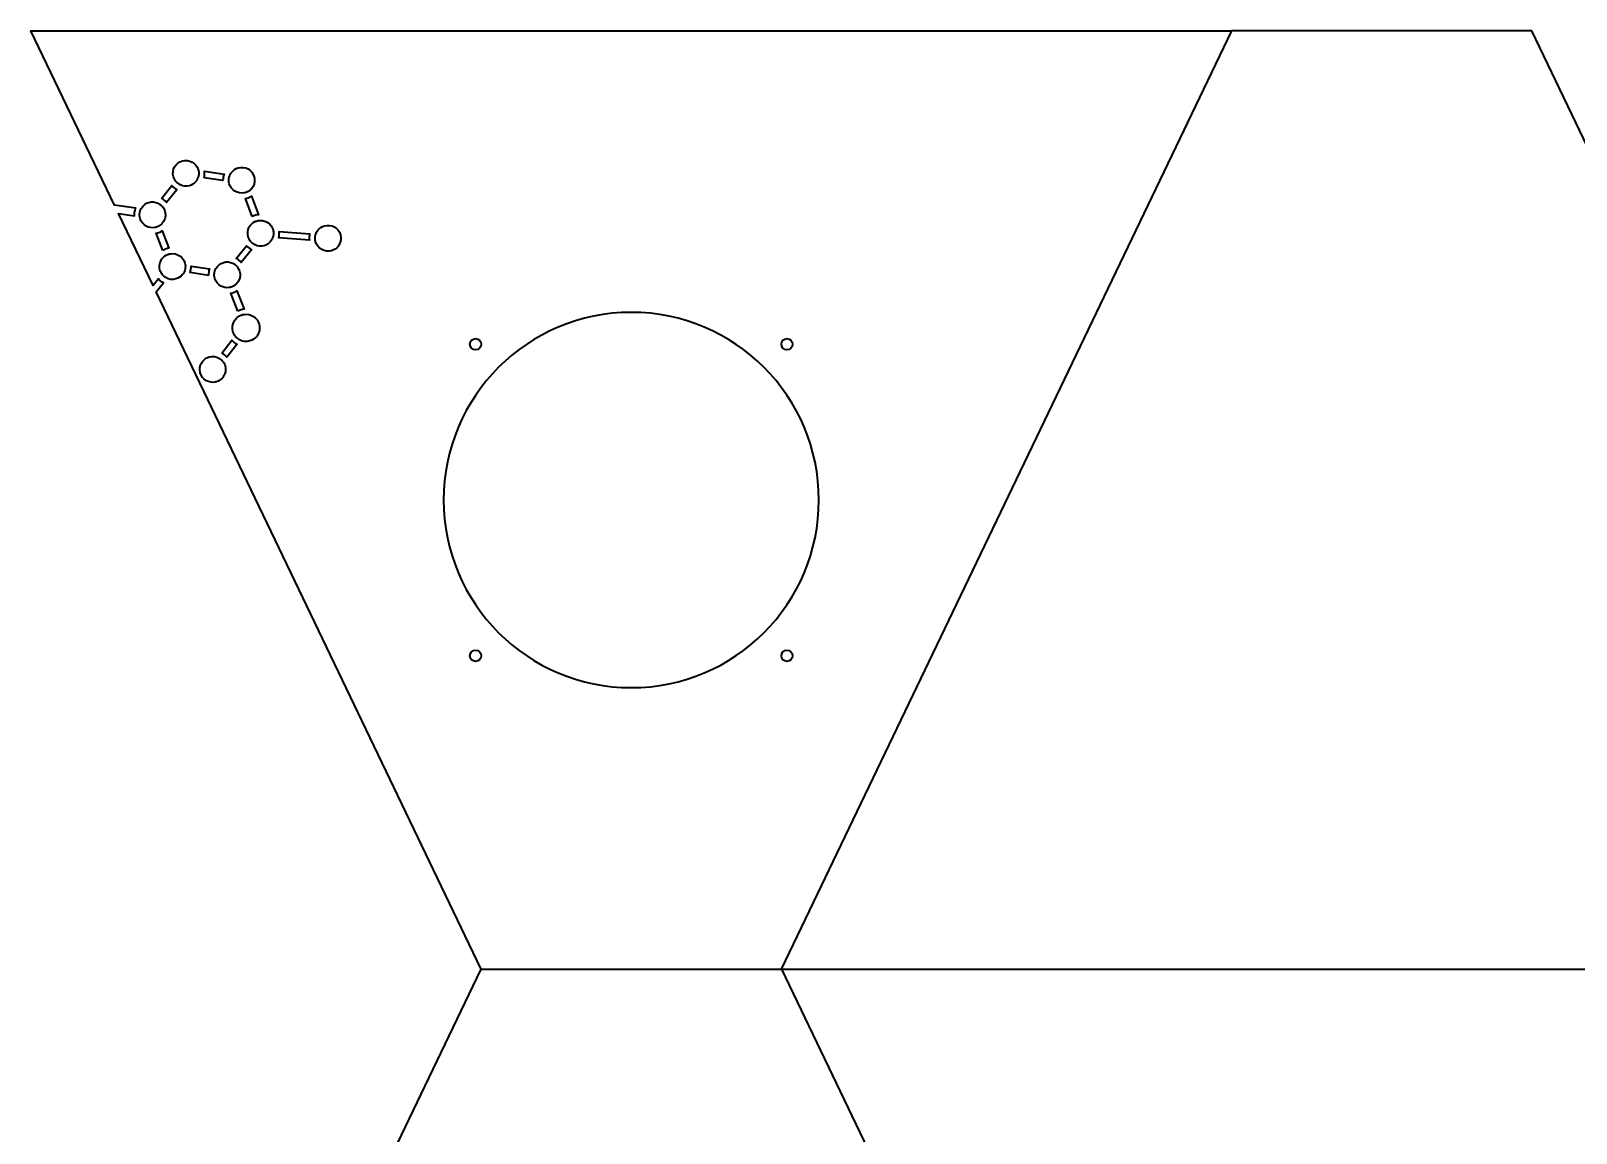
# Model space of a CAD drawing. Header units: inches. Extents: x -3 to 1973, y -1327 to -740.
# Drawn here: x 1244.7 to 1656.5, y -1033.2 to -739.5 of the extents above; entities that cross this region are included whole.
import ezdxf

# ---------------------------------------------------------------- set-up
doc = ezdxf.new("R2010")
doc.units = ezdxf.units.IN
doc.header["$MEASUREMENT"] = 0
doc.layers.add('Capa 1', color=7, linetype='Continuous')

msp = doc.modelspace()

# ---------------------------------------------------------------- linework, layer by layer
at = {"layer": 'Capa 1', "color": 12, "lineweight": 35, "true_color": 0xdf040b}
msp.add_lwpolyline([(1644.7, -739.52), (1564.7, -739.52), (1444.7, -989.52), (1764.7, -989.52), (1644.7, -739.52)], dxfattribs=at)
for points, knots in [([(1364.72, -989.52), (1364.72, -989.52), (1278.09, -809.08), (1278.09, -809.08), (1278.09, -809.08), (1280.02, -806.68), (1280.02, -806.68), (1279.51, -806.4), (1279.06, -806.04), (1278.68, -805.6), (1278.68, -805.6), (1277.27, -807.36), (1277.27, -807.36), (1277.27, -807.36), (1268.06, -788.19), (1268.06, -788.19), (1268.06, -788.19), (1272.31, -788.84), (1272.31, -788.84), (1272.31, -788.84), (1272.31, -788.73), (1272.31, -788.73), (1272.28, -788.1), (1272.38, -787.48), (1272.59, -786.89), (1272.59, -786.89), (1272.63, -786.79), (1272.63, -786.79), (1272.63, -786.79), (1266.98, -785.92), (1266.98, -785.92), (1266.98, -785.92), (1244.71, -739.54), (1244.71, -739.54), (1244.71, -739.54), (1564.71, -739.52), (1564.71, -739.52)], [0, 0, 0, 0, 1, 1, 1, 2, 2, 2, 3, 3, 3, 4, 4, 4, 5, 5, 5, 6, 6, 6, 7, 7, 7, 8, 8, 8, 9, 9, 9, 10, 10, 10, 11, 11, 11, 12, 12, 12, 12]), ([(1286.94, -780.78), (1287.63, -780.58), (1288.24, -780.18), (1288.69, -779.62), (1288.97, -779.27), (1289.18, -778.86), (1289.31, -778.42), (1289.33, -778.36), (1289.35, -778.29), (1289.36, -778.22), (1289.38, -778.16), (1289.39, -778.09), (1289.4, -778.02), (1289.4, -778.02), (1289.4, -778.01), (1289.4, -778.01), (1289.42, -777.95), (1289.42, -777.88), (1289.43, -777.82), (1289.43, -777.82), (1289.43, -777.8), (1289.43, -777.8), (1289.44, -777.74), (1289.44, -777.68), (1289.45, -777.61), (1289.45, -777.61), (1289.45, -777.6), (1289.45, -777.6), (1289.45, -777.53), (1289.45, -777.47), (1289.45, -777.41), (1289.45, -777.41), (1289.45, -777.39), (1289.45, -777.39), (1289.45, -777.32), (1289.44, -777.26), (1289.44, -777.2), (1289.44, -777.2), (1289.44, -777.17), (1289.44, -777.17), (1289.43, -777.11), (1289.42, -777.05), (1289.42, -776.99), (1289.42, -776.99), (1289.41, -776.96), (1289.41, -776.96), (1289.4, -776.9), (1289.39, -776.84), (1289.38, -776.78), (1289.36, -776.69), (1289.34, -776.61), (1289.32, -776.53), (1288.8, -774.7), (1286.89, -773.63), (1285.07, -774.15), (1284.19, -774.4), (1283.45, -774.98), (1283, -775.78), (1282.55, -776.59), (1282.44, -777.52), (1282.69, -778.4), (1282.81, -778.82), (1283.01, -779.21), (1283.27, -779.56), (1283.3, -779.59), (1283.32, -779.62), (1283.35, -779.65), (1283.4, -779.71), (1283.44, -779.76), (1283.49, -779.81), (1283.52, -779.84), (1283.54, -779.86), (1283.56, -779.89), (1283.63, -779.95), (1283.69, -780.01), (1283.75, -780.07), (1283.75, -780.07), (1283.8, -780.11), (1283.8, -780.11), (1283.88, -780.17), (1283.96, -780.23), (1284.03, -780.28), (1284.03, -780.28), (1284.05, -780.3), (1284.05, -780.3), (1284.15, -780.36), (1284.24, -780.42), (1284.33, -780.47), (1284.4, -780.51), (1284.47, -780.54), (1284.55, -780.58), (1285.3, -780.93), (1286.15, -781), (1286.94, -780.78)], [0, 0, 0, 0, 1, 1, 1, 2, 2, 2, 3, 3, 3, 4, 4, 4, 5, 5, 5, 6, 6, 6, 7, 7, 7, 8, 8, 8, 9, 9, 9, 10, 10, 10, 11, 11, 11, 12, 12, 12, 13, 13, 13, 14, 14, 14, 15, 15, 15, 16, 16, 16, 17, 17, 17, 18, 18, 18, 19, 19, 19, 20, 20, 20, 21, 21, 21, 22, 22, 22, 23, 23, 23, 24, 24, 24, 25, 25, 25, 26, 26, 26, 27, 27, 27, 28, 28, 28, 29, 29, 29, 30, 30, 30, 31, 31, 31, 31]), ([(1290.86, -778.64), (1290.86, -778.64), (1295.9, -779.42), (1295.9, -779.42), (1295.89, -778.84), (1295.98, -778.27), (1296.17, -777.72), (1296.17, -777.72), (1290.97, -776.92), (1290.97, -776.92), (1291.03, -777.5), (1290.99, -778.07), (1290.86, -778.64)], [0, 0, 0, 0, 1, 1, 1, 2, 2, 2, 3, 3, 3, 4, 4, 4, 4]), ([(1297.45, -779.33), (1297.45, -779.38), (1297.45, -779.43), (1297.45, -779.47), (1297.47, -779.75), (1297.51, -780.01), (1297.58, -780.26), (1298.06, -781.97), (1299.81, -783.04), (1301.56, -782.69), (1301.67, -782.68), (1301.75, -782.66), (1301.83, -782.63), (1301.92, -782.61), (1302.01, -782.58), (1302.1, -782.54), (1302.1, -782.54), (1302.14, -782.53), (1302.14, -782.53), (1302.22, -782.5), (1302.29, -782.47), (1302.37, -782.43), (1302.37, -782.43), (1302.39, -782.42), (1302.39, -782.42), (1302.47, -782.38), (1302.55, -782.34), (1302.63, -782.29), (1302.99, -782.08), (1303.31, -781.81), (1303.57, -781.48), (1303.69, -781.33), (1303.8, -781.17), (1303.9, -781), (1304.35, -780.2), (1304.46, -779.27), (1304.21, -778.38), (1303.96, -777.49), (1303.38, -776.76), (1302.57, -776.31), (1301.77, -775.86), (1300.84, -775.75), (1299.95, -776), (1299.26, -776.2), (1298.66, -776.6), (1298.22, -777.15), (1298.22, -777.15), (1298.22, -777.15), (1298.22, -777.15), (1297.93, -777.51), (1297.72, -777.91), (1297.59, -778.35), (1297.58, -778.38), (1297.57, -778.41), (1297.56, -778.44), (1297.54, -778.53), (1297.52, -778.61), (1297.51, -778.69), (1297.5, -778.74), (1297.49, -778.78), (1297.49, -778.81), (1297.48, -778.86), (1297.47, -778.92), (1297.47, -778.97), (1297.46, -779.02), (1297.46, -779.07), (1297.46, -779.12), (1297.45, -779.19), (1297.45, -779.26), (1297.45, -779.33)], [0, 0, 0, 0, 1, 1, 1, 2, 2, 2, 3, 3, 3, 4, 4, 4, 5, 5, 5, 6, 6, 6, 7, 7, 7, 8, 8, 8, 9, 9, 9, 10, 10, 10, 11, 11, 11, 12, 12, 12, 13, 13, 13, 14, 14, 14, 15, 15, 15, 16, 16, 16, 17, 17, 17, 18, 18, 18, 19, 19, 19, 20, 20, 20, 21, 21, 21, 22, 22, 22, 23, 23, 23, 23]), ([(1279.53, -784.16), (1279.53, -784.16), (1279.54, -784.17), (1279.55, -784.17), (1280.05, -784.45), (1280.49, -784.81), (1280.87, -785.23), (1280.87, -785.23), (1283.6, -781.84), (1283.6, -781.84), (1283.59, -781.83), (1283.58, -781.83), (1283.57, -781.82), (1283.07, -781.54), (1282.63, -781.19), (1282.26, -780.76), (1282.26, -780.76), (1279.53, -784.16), (1279.53, -784.16)], [0, 0, 0, 0, 1, 1, 1, 2, 2, 2, 3, 3, 3, 4, 4, 4, 5, 5, 5, 6, 6, 6, 6]), ([(1278.05, -791.84), (1278.14, -791.82), (1278.24, -791.79), (1278.33, -791.75), (1278.33, -791.75), (1278.37, -791.74), (1278.37, -791.74), (1278.45, -791.71), (1278.52, -791.67), (1278.59, -791.64), (1278.59, -791.64), (1278.61, -791.63), (1278.61, -791.63), (1278.69, -791.6), (1278.76, -791.56), (1278.83, -791.52), (1278.83, -791.52), (1278.85, -791.5), (1278.85, -791.5), (1278.93, -791.46), (1279.01, -791.41), (1279.09, -791.35), (1279.36, -791.16), (1279.6, -790.94), (1279.8, -790.69), (1280.49, -789.82), (1280.73, -788.66), (1280.43, -787.59), (1280.31, -787.17), (1280.11, -786.78), (1279.85, -786.44), (1279.82, -786.4), (1279.8, -786.37), (1279.77, -786.34), (1279.72, -786.29), (1279.68, -786.23), (1279.63, -786.18), (1279.6, -786.15), (1279.58, -786.13), (1279.55, -786.1), (1279.49, -786.04), (1279.43, -785.98), (1279.37, -785.93), (1279.37, -785.93), (1279.32, -785.89), (1279.32, -785.89), (1279.24, -785.82), (1279.16, -785.76), (1279.09, -785.71), (1279.09, -785.71), (1279.07, -785.7), (1279.07, -785.7), (1278.97, -785.63), (1278.88, -785.58), (1278.79, -785.53), (1278.73, -785.49), (1278.65, -785.45), (1278.58, -785.42), (1277.82, -785.06), (1276.97, -784.99), (1276.18, -785.22), (1275.3, -785.47), (1274.56, -786.05), (1274.11, -786.85), (1274.05, -786.96), (1274, -787.08), (1273.94, -787.21), (1273.91, -787.28), (1273.88, -787.35), (1273.86, -787.42), (1273.84, -787.47), (1273.83, -787.52), (1273.81, -787.57), (1273.8, -787.61), (1273.79, -787.65), (1273.78, -787.69), (1273.76, -787.76), (1273.75, -787.83), (1273.73, -787.9), (1273.72, -787.95), (1273.72, -788), (1273.71, -788.05), (1273.7, -788.1), (1273.7, -788.14), (1273.69, -788.19), (1273.68, -788.27), (1273.68, -788.34), (1273.67, -788.42), (1273.67, -788.45), (1273.67, -788.48), (1273.67, -788.51), (1273.67, -788.51), (1273.67, -788.54), (1273.67, -788.54), (1273.67, -788.6), (1273.68, -788.66), (1273.68, -788.72), (1273.68, -788.72), (1273.68, -788.76), (1273.68, -788.76), (1273.68, -788.78), (1273.68, -788.81), (1273.69, -788.83), (1273.71, -789.05), (1273.75, -789.26), (1273.8, -789.47), (1274.05, -790.35), (1274.63, -791.09), (1275.44, -791.54), (1276.16, -791.94), (1276.97, -792.07), (1277.78, -791.91), (1277.88, -791.89), (1277.97, -791.87), (1278.05, -791.84)], [0, 0, 0, 0, 1, 1, 1, 2, 2, 2, 3, 3, 3, 4, 4, 4, 5, 5, 5, 6, 6, 6, 7, 7, 7, 8, 8, 8, 9, 9, 9, 10, 10, 10, 11, 11, 11, 12, 12, 12, 13, 13, 13, 14, 14, 14, 15, 15, 15, 16, 16, 16, 17, 17, 17, 18, 18, 18, 19, 19, 19, 20, 20, 20, 21, 21, 21, 22, 22, 22, 23, 23, 23, 24, 24, 24, 25, 25, 25, 26, 26, 26, 27, 27, 27, 28, 28, 28, 29, 29, 29, 30, 30, 30, 31, 31, 31, 32, 32, 32, 33, 33, 33, 34, 34, 34, 35, 35, 35, 36, 36, 36, 37, 37, 37, 38, 38, 38, 38]), ([(1303.72, -788.97), (1304, -788.84), (1304.28, -788.73), (1304.56, -788.65), (1304.82, -788.57), (1305.1, -788.52), (1305.38, -788.49), (1305.38, -788.49), (1303.47, -783.59), (1303.47, -783.59), (1303.09, -783.82), (1302.68, -784), (1302.25, -784.12), (1302.13, -784.16), (1302, -784.19), (1301.87, -784.21), (1301.87, -784.21), (1303.72, -788.97), (1303.72, -788.97)], [0, 0, 0, 0, 1, 1, 1, 2, 2, 2, 3, 3, 3, 4, 4, 4, 5, 5, 5, 6, 6, 6, 6]), ([(1309.23, -792.51), (1308.81, -791.02), (1307.42, -789.99), (1305.86, -790.01), (1305.74, -790.01), (1305.63, -790.02), (1305.51, -790.04), (1305.51, -790.04), (1305.48, -790.04), (1305.48, -790.04), (1305.45, -790.04), (1305.42, -790.05), (1305.38, -790.05), (1305.35, -790.06), (1305.3, -790.06), (1305.26, -790.07), (1305.15, -790.09), (1305.06, -790.12), (1304.98, -790.14), (1304.9, -790.16), (1304.81, -790.19), (1304.71, -790.23), (1304.71, -790.23), (1304.69, -790.24), (1304.69, -790.24), (1304.66, -790.24), (1304.64, -790.25), (1304.61, -790.26), (1304.55, -790.29), (1304.49, -790.32), (1304.42, -790.35), (1303.78, -790.66), (1303.25, -791.15), (1302.91, -791.77), (1302.46, -792.58), (1302.35, -793.51), (1302.6, -794.39), (1302.73, -794.85), (1302.95, -795.27), (1303.26, -795.65), (1303.31, -795.7), (1303.35, -795.75), (1303.4, -795.8), (1303.43, -795.83), (1303.45, -795.86), (1303.48, -795.89), (1303.54, -795.94), (1303.6, -796), (1303.66, -796.06), (1303.66, -796.06), (1303.71, -796.1), (1303.71, -796.1), (1303.79, -796.17), (1303.86, -796.22), (1303.94, -796.27), (1303.94, -796.27), (1303.96, -796.29), (1303.96, -796.29), (1304.05, -796.35), (1304.15, -796.41), (1304.23, -796.46), (1304.31, -796.5), (1304.38, -796.53), (1304.45, -796.57), (1305.21, -796.92), (1306.06, -796.99), (1306.85, -796.77), (1307.54, -796.57), (1308.15, -796.17), (1308.6, -795.61), (1308.89, -795.25), (1309.11, -794.81), (1309.24, -794.36), (1309.24, -794.36), (1309.24, -794.35), (1309.24, -794.35), (1309.24, -794.35), (1309.25, -794.31), (1309.25, -794.31), (1309.27, -794.25), (1309.28, -794.19), (1309.29, -794.13), (1309.29, -794.13), (1309.29, -794.11), (1309.29, -794.11), (1309.31, -794.06), (1309.32, -794), (1309.32, -793.94), (1309.32, -793.94), (1309.33, -793.91), (1309.33, -793.91), (1309.34, -793.84), (1309.34, -793.78), (1309.35, -793.71), (1309.38, -793.31), (1309.34, -792.9), (1309.23, -792.51)], [0, 0, 0, 0, 1, 1, 1, 2, 2, 2, 3, 3, 3, 4, 4, 4, 5, 5, 5, 6, 6, 6, 7, 7, 7, 8, 8, 8, 9, 9, 9, 10, 10, 10, 11, 11, 11, 12, 12, 12, 13, 13, 13, 14, 14, 14, 15, 15, 15, 16, 16, 16, 17, 17, 17, 18, 18, 18, 19, 19, 19, 20, 20, 20, 21, 21, 21, 22, 22, 22, 23, 23, 23, 24, 24, 24, 25, 25, 25, 26, 26, 26, 27, 27, 27, 28, 28, 28, 29, 29, 29, 30, 30, 30, 31, 31, 31, 32, 32, 32, 32]), ([(1279.85, -798.03), (1280.23, -797.8), (1280.64, -797.62), (1281.07, -797.5), (1281.2, -797.46), (1281.34, -797.43), (1281.48, -797.4), (1281.48, -797.4), (1279.7, -792.8), (1279.7, -792.8), (1279.31, -793.04), (1278.9, -793.21), (1278.48, -793.34), (1278.34, -793.37), (1278.2, -793.41), (1278.06, -793.43), (1278.06, -793.43), (1279.85, -798.03), (1279.85, -798.03)], [0, 0, 0, 0, 1, 1, 1, 2, 2, 2, 3, 3, 3, 4, 4, 4, 5, 5, 5, 6, 6, 6, 6]), ([(1319.05, -793.56), (1319.05, -793.56), (1310.88, -792.96), (1310.88, -792.96), (1310.94, -793.53), (1310.9, -794.11), (1310.76, -794.67), (1310.76, -794.67), (1318.92, -795.27), (1318.92, -795.27), (1318.86, -794.69), (1318.9, -794.12), (1319.05, -793.56)], [0, 0, 0, 0, 1, 1, 1, 2, 2, 2, 3, 3, 3, 4, 4, 4, 4]), ([(1327.2, -793.84), (1326.68, -792.01), (1324.78, -790.94), (1322.95, -791.46), (1322.26, -791.66), (1321.66, -792.06), (1321.21, -792.62), (1320.94, -792.94), (1320.74, -793.31), (1320.61, -793.71), (1320.59, -793.79), (1320.57, -793.87), (1320.54, -793.98), (1320.53, -794), (1320.53, -794.03), (1320.52, -794.06), (1320.5, -794.16), (1320.49, -794.24), (1320.47, -794.32), (1320.47, -794.32), (1320.47, -794.41), (1320.47, -794.41), (1320.46, -794.48), (1320.45, -794.55), (1320.45, -794.63), (1320.45, -794.63), (1320.44, -794.71), (1320.44, -794.71), (1320.44, -794.8), (1320.45, -794.89), (1320.45, -794.97), (1320.45, -795.01), (1320.46, -795.05), (1320.46, -795.08), (1320.47, -795.17), (1320.48, -795.26), (1320.49, -795.35), (1320.51, -795.48), (1320.54, -795.6), (1320.57, -795.71), (1320.82, -796.6), (1321.4, -797.33), (1322.21, -797.78), (1323.01, -798.23), (1323.94, -798.34), (1324.83, -798.09), (1325.52, -797.89), (1326.12, -797.49), (1326.57, -796.94), (1326.69, -796.79), (1326.8, -796.63), (1326.89, -796.46), (1327.34, -795.65), (1327.45, -794.72), (1327.2, -793.84)], [0, 0, 0, 0, 1, 1, 1, 2, 2, 2, 3, 3, 3, 4, 4, 4, 5, 5, 5, 6, 6, 6, 7, 7, 7, 8, 8, 8, 9, 9, 9, 10, 10, 10, 11, 11, 11, 12, 12, 12, 13, 13, 13, 14, 14, 14, 15, 15, 15, 16, 16, 16, 17, 17, 17, 18, 18, 18, 18]), ([(1285.75, -801.37), (1285.29, -799.75), (1283.68, -798.68), (1282.01, -798.89), (1281.93, -798.9), (1281.85, -798.91), (1281.76, -798.92), (1281.66, -798.94), (1281.57, -798.96), (1281.49, -798.99), (1281.39, -799.01), (1281.3, -799.05), (1281.19, -799.09), (1281.15, -799.1), (1281.11, -799.12), (1281.06, -799.14), (1281.06, -799.14), (1280.99, -799.18), (1280.99, -799.18), (1280.97, -799.18), (1280.95, -799.19), (1280.93, -799.2), (1280.85, -799.24), (1280.78, -799.28), (1280.71, -799.32), (1280.71, -799.32), (1280.68, -799.34), (1280.68, -799.34), (1280.6, -799.38), (1280.53, -799.43), (1280.45, -799.48), (1280.02, -799.78), (1279.67, -800.17), (1279.42, -800.62), (1278.97, -801.43), (1278.86, -802.36), (1279.11, -803.25), (1279.24, -803.72), (1279.48, -804.16), (1279.81, -804.54), (1279.82, -804.56), (1279.84, -804.58), (1279.86, -804.6), (1279.93, -804.68), (1280, -804.75), (1280.08, -804.82), (1280.08, -804.82), (1280.13, -804.87), (1280.13, -804.87), (1280.17, -804.91), (1280.22, -804.95), (1280.27, -804.99), (1280.27, -804.99), (1280.31, -805.02), (1280.31, -805.02), (1280.39, -805.09), (1280.48, -805.15), (1280.58, -805.21), (1280.6, -805.22), (1280.62, -805.24), (1280.64, -805.25), (1281.47, -805.75), (1282.44, -805.89), (1283.37, -805.63), (1284.06, -805.43), (1284.66, -805.03), (1285.11, -804.47), (1285.81, -803.6), (1286.05, -802.44), (1285.75, -801.37)], [0, 0, 0, 0, 1, 1, 1, 2, 2, 2, 3, 3, 3, 4, 4, 4, 5, 5, 5, 6, 6, 6, 7, 7, 7, 8, 8, 8, 9, 9, 9, 10, 10, 10, 11, 11, 11, 12, 12, 12, 13, 13, 13, 14, 14, 14, 15, 15, 15, 16, 16, 16, 17, 17, 17, 18, 18, 18, 19, 19, 19, 20, 20, 20, 21, 21, 21, 22, 22, 22, 23, 23, 23, 23]), ([(1303.5, -797.82), (1303.5, -797.82), (1303.49, -797.82), (1303.48, -797.81), (1302.98, -797.53), (1302.54, -797.18), (1302.16, -796.75), (1302.16, -796.75), (1299.43, -800.15), (1299.43, -800.15), (1299.44, -800.15), (1299.45, -800.16), (1299.46, -800.16), (1299.96, -800.44), (1300.4, -800.8), (1300.78, -801.22), (1300.78, -801.22), (1303.5, -797.82), (1303.5, -797.82)], [0, 0, 0, 0, 1, 1, 1, 2, 2, 2, 3, 3, 3, 4, 4, 4, 5, 5, 5, 6, 6, 6, 6]), ([(1292.03, -804.66), (1292.02, -804.07), (1292.1, -803.48), (1292.29, -802.92), (1292.29, -802.92), (1287.42, -802.17), (1287.42, -802.17), (1287.43, -802.76), (1287.35, -803.34), (1287.16, -803.9), (1287.16, -803.9), (1292.03, -804.66), (1292.03, -804.66)], [0, 0, 0, 0, 1, 1, 1, 2, 2, 2, 3, 3, 3, 4, 4, 4, 4]), ([(1296.09, -801.21), (1295.21, -801.46), (1294.47, -802.04), (1294.02, -802.84), (1293.96, -802.95), (1293.9, -803.07), (1293.85, -803.2), (1293.82, -803.27), (1293.79, -803.34), (1293.77, -803.41), (1293.75, -803.46), (1293.74, -803.51), (1293.72, -803.56), (1293.71, -803.6), (1293.7, -803.63), (1293.69, -803.67), (1293.67, -803.76), (1293.65, -803.84), (1293.64, -803.93), (1293.63, -803.97), (1293.62, -804), (1293.62, -804.04), (1293.61, -804.09), (1293.6, -804.15), (1293.6, -804.2), (1293.6, -804.23), (1293.59, -804.26), (1293.59, -804.29), (1293.59, -804.29), (1293.59, -804.31), (1293.59, -804.31), (1293.59, -804.4), (1293.58, -804.49), (1293.59, -804.58), (1293.59, -804.61), (1293.59, -804.65), (1293.59, -804.68), (1293.59, -804.74), (1293.59, -804.8), (1293.6, -804.85), (1293.62, -805.07), (1293.66, -805.27), (1293.71, -805.46), (1293.96, -806.34), (1294.54, -807.08), (1295.35, -807.53), (1296, -807.89), (1296.73, -808.03), (1297.47, -807.93), (1297.55, -807.92), (1297.62, -807.91), (1297.7, -807.89), (1297.8, -807.88), (1297.88, -807.86), (1297.96, -807.83), (1298.05, -807.81), (1298.14, -807.78), (1298.23, -807.74), (1298.23, -807.74), (1298.27, -807.73), (1298.27, -807.73), (1298.35, -807.7), (1298.43, -807.67), (1298.5, -807.63), (1298.5, -807.63), (1298.52, -807.62), (1298.52, -807.62), (1298.59, -807.58), (1298.67, -807.54), (1298.75, -807.5), (1298.75, -807.5), (1298.76, -807.49), (1298.76, -807.49), (1299.13, -807.28), (1299.44, -807.01), (1299.7, -806.68), (1299.83, -806.53), (1299.94, -806.37), (1300.03, -806.2), (1300.48, -805.4), (1300.59, -804.47), (1300.34, -803.58), (1300.21, -803.12), (1299.98, -802.7), (1299.68, -802.33), (1299.63, -802.27), (1299.59, -802.22), (1299.54, -802.17), (1299.51, -802.14), (1299.49, -802.12), (1299.46, -802.09), (1299.4, -802.03), (1299.34, -801.97), (1299.28, -801.92), (1299.28, -801.92), (1299.23, -801.88), (1299.23, -801.88), (1299.15, -801.81), (1299.07, -801.75), (1299, -801.7), (1299, -801.7), (1298.98, -801.69), (1298.98, -801.69), (1298.88, -801.62), (1298.79, -801.57), (1298.7, -801.52), (1298.63, -801.48), (1298.56, -801.44), (1298.49, -801.41), (1297.73, -801.05), (1296.88, -800.98), (1296.09, -801.21)], [0, 0, 0, 0, 1, 1, 1, 2, 2, 2, 3, 3, 3, 4, 4, 4, 5, 5, 5, 6, 6, 6, 7, 7, 7, 8, 8, 8, 9, 9, 9, 10, 10, 10, 11, 11, 11, 12, 12, 12, 13, 13, 13, 14, 14, 14, 15, 15, 15, 16, 16, 16, 17, 17, 17, 18, 18, 18, 19, 19, 19, 20, 20, 20, 21, 21, 21, 22, 22, 22, 23, 23, 23, 24, 24, 24, 25, 25, 25, 26, 26, 26, 27, 27, 27, 28, 28, 28, 29, 29, 29, 30, 30, 30, 31, 31, 31, 32, 32, 32, 33, 33, 33, 34, 34, 34, 35, 35, 35, 36, 36, 36, 37, 37, 37, 37]), ([(1299.85, -814.17), (1300.13, -814.04), (1300.41, -813.93), (1300.69, -813.85), (1300.95, -813.78), (1301.23, -813.72), (1301.51, -813.69), (1301.51, -813.69), (1299.61, -808.8), (1299.61, -808.8), (1299.23, -809.03), (1298.82, -809.2), (1298.38, -809.32), (1298.26, -809.36), (1298.13, -809.39), (1298.01, -809.42), (1298.01, -809.42), (1299.85, -814.17), (1299.85, -814.17)], [0, 0, 0, 0, 1, 1, 1, 2, 2, 2, 3, 3, 3, 4, 4, 4, 5, 5, 5, 6, 6, 6, 6]), ([(1305.54, -817.67), (1305.06, -815.96), (1303.38, -814.84), (1301.62, -815.05), (1301.57, -815.06), (1301.53, -815.06), (1301.49, -815.07), (1301.45, -815.07), (1301.4, -815.08), (1301.36, -815.09), (1301.24, -815.11), (1301.15, -815.13), (1301.06, -815.16), (1300.97, -815.18), (1300.88, -815.21), (1300.78, -815.25), (1300.74, -815.27), (1300.71, -815.28), (1300.68, -815.29), (1300.61, -815.32), (1300.54, -815.35), (1300.47, -815.38), (1300.42, -815.41), (1300.36, -815.44), (1300.31, -815.47), (1299.88, -815.7), (1299.52, -816.01), (1299.21, -816.38), (1299.09, -816.54), (1298.97, -816.71), (1298.88, -816.88), (1298.4, -817.73), (1298.29, -818.71), (1298.55, -819.65), (1298.68, -820.08), (1298.88, -820.49), (1299.17, -820.86), (1299.2, -820.91), (1299.25, -820.96), (1299.29, -821.01), (1299.29, -821.01), (1299.33, -821.06), (1299.33, -821.06), (1299.42, -821.16), (1299.49, -821.23), (1299.57, -821.31), (1299.57, -821.31), (1299.63, -821.36), (1299.63, -821.36), (1299.67, -821.4), (1299.72, -821.44), (1299.77, -821.48), (1299.77, -821.48), (1299.82, -821.52), (1299.82, -821.52), (1299.91, -821.58), (1300, -821.65), (1300.1, -821.71), (1300.12, -821.73), (1300.14, -821.74), (1300.16, -821.75), (1301.04, -822.29), (1302.06, -822.43), (1303.04, -822.15), (1303.77, -821.95), (1304.4, -821.52), (1304.88, -820.93), (1305.61, -820.02), (1305.86, -818.79), (1305.54, -817.67)], [0, 0, 0, 0, 1, 1, 1, 2, 2, 2, 3, 3, 3, 4, 4, 4, 5, 5, 5, 6, 6, 6, 7, 7, 7, 8, 8, 8, 9, 9, 9, 10, 10, 10, 11, 11, 11, 12, 12, 12, 13, 13, 13, 14, 14, 14, 15, 15, 15, 16, 16, 16, 17, 17, 17, 18, 18, 18, 19, 19, 19, 20, 20, 20, 21, 21, 21, 22, 22, 22, 23, 23, 23, 23]), ([(1454.71, -864.52), (1454.71, -892.14), (1432.32, -914.52), (1404.71, -914.52), (1377.09, -914.52), (1354.71, -892.14), (1354.71, -864.52), (1354.71, -836.91), (1377.09, -814.52), (1404.71, -814.52), (1432.32, -814.52), (1454.71, -836.91), (1454.71, -864.52)], [0, 0, 0, 0, 1, 1, 1, 2, 2, 2, 3, 3, 3, 4, 4, 4, 4]), ([(1295.57, -825.35), (1296.07, -825.63), (1296.52, -826), (1296.91, -826.43), (1296.91, -826.43), (1299.64, -823.03), (1299.64, -823.03), (1299.13, -822.75), (1298.68, -822.38), (1298.3, -821.95), (1298.3, -821.95), (1295.57, -825.35), (1295.57, -825.35)], [0, 0, 0, 0, 1, 1, 1, 2, 2, 2, 3, 3, 3, 4, 4, 4, 4]), ([(1363.21, -821.52), (1362.38, -821.52), (1361.71, -822.2), (1361.71, -823.02), (1361.71, -823.85), (1362.38, -824.52), (1363.21, -824.52), (1364.04, -824.52), (1364.71, -823.85), (1364.71, -823.02), (1364.71, -822.2), (1364.04, -821.52), (1363.21, -821.52)], [0, 0, 0, 0, 1, 1, 1, 2, 2, 2, 3, 3, 3, 4, 4, 4, 4]), ([(1446.21, -821.52), (1445.38, -821.52), (1444.71, -822.2), (1444.71, -823.02), (1444.71, -823.85), (1445.38, -824.52), (1446.21, -824.52), (1447.04, -824.52), (1447.71, -823.85), (1447.71, -823.02), (1447.71, -822.2), (1447.04, -821.52), (1446.21, -821.52)], [0, 0, 0, 0, 1, 1, 1, 2, 2, 2, 3, 3, 3, 4, 4, 4, 4]), ([(1294.1, -833.04), (1294.19, -833.01), (1294.28, -832.98), (1294.39, -832.94), (1294.39, -832.94), (1294.45, -832.91), (1294.45, -832.91), (1294.53, -832.88), (1294.6, -832.85), (1294.67, -832.82), (1294.67, -832.82), (1294.72, -832.79), (1294.72, -832.79), (1294.8, -832.75), (1294.88, -832.71), (1294.95, -832.66), (1294.95, -832.66), (1294.98, -832.64), (1294.98, -832.64), (1295.07, -832.59), (1295.15, -832.53), (1295.22, -832.48), (1295.46, -832.3), (1295.66, -832.1), (1295.84, -831.88), (1296.54, -831.01), (1296.77, -829.86), (1296.47, -828.79), (1296.34, -828.31), (1296.1, -827.87), (1295.77, -827.49), (1295.77, -827.49), (1295.72, -827.43), (1295.72, -827.43), (1295.65, -827.36), (1295.58, -827.28), (1295.51, -827.21), (1295.51, -827.21), (1295.45, -827.16), (1295.45, -827.16), (1295.41, -827.12), (1295.36, -827.08), (1295.31, -827.04), (1295.31, -827.04), (1295.27, -827.01), (1295.27, -827.01), (1295.19, -826.95), (1295.1, -826.88), (1295.01, -826.82), (1294.99, -826.81), (1294.97, -826.8), (1294.94, -826.79), (1294.11, -826.28), (1293.15, -826.15), (1292.22, -826.41), (1291.34, -826.66), (1290.6, -827.24), (1290.15, -828.04), (1290.09, -828.16), (1290.03, -828.28), (1289.97, -828.44), (1289.92, -828.55), (1289.88, -828.67), (1289.84, -828.8), (1289.84, -828.8), (1289.83, -828.86), (1289.83, -828.86), (1289.8, -828.97), (1289.78, -829.08), (1289.76, -829.19), (1289.76, -829.19), (1289.75, -829.24), (1289.75, -829.24), (1289.74, -829.3), (1289.73, -829.36), (1289.73, -829.42), (1289.73, -829.44), (1289.73, -829.46), (1289.72, -829.48), (1289.72, -829.48), (1289.72, -829.51), (1289.72, -829.51), (1289.72, -829.6), (1289.71, -829.69), (1289.72, -829.78), (1289.72, -829.82), (1289.72, -829.85), (1289.72, -829.89), (1289.72, -829.94), (1289.73, -830), (1289.73, -830.05), (1289.75, -830.27), (1289.79, -830.47), (1289.84, -830.66), (1290.09, -831.55), (1290.67, -832.28), (1291.48, -832.73), (1292.2, -833.14), (1293.01, -833.26), (1293.82, -833.1), (1293.94, -833.08), (1294.02, -833.06), (1294.1, -833.04)], [0, 0, 0, 0, 1, 1, 1, 2, 2, 2, 3, 3, 3, 4, 4, 4, 5, 5, 5, 6, 6, 6, 7, 7, 7, 8, 8, 8, 9, 9, 9, 10, 10, 10, 11, 11, 11, 12, 12, 12, 13, 13, 13, 14, 14, 14, 15, 15, 15, 16, 16, 16, 17, 17, 17, 18, 18, 18, 19, 19, 19, 20, 20, 20, 21, 21, 21, 22, 22, 22, 23, 23, 23, 24, 24, 24, 25, 25, 25, 26, 26, 26, 27, 27, 27, 28, 28, 28, 29, 29, 29, 30, 30, 30, 31, 31, 31, 32, 32, 32, 33, 33, 33, 34, 34, 34, 34]), ([(1363.21, -904.52), (1362.38, -904.52), (1361.71, -905.19), (1361.71, -906.02), (1361.71, -906.85), (1362.38, -907.52), (1363.21, -907.52), (1364.04, -907.52), (1364.71, -906.85), (1364.71, -906.02), (1364.71, -905.19), (1364.04, -904.52), (1363.21, -904.52)], [0, 0, 0, 0, 1, 1, 1, 2, 2, 2, 3, 3, 3, 4, 4, 4, 4]), ([(1446.21, -904.52), (1445.38, -904.52), (1444.71, -905.2), (1444.71, -906.02), (1444.71, -906.85), (1445.38, -907.52), (1446.21, -907.52), (1447.04, -907.52), (1447.71, -906.85), (1447.71, -906.02), (1447.71, -905.2), (1447.04, -904.52), (1446.21, -904.52)], [0, 0, 0, 0, 1, 1, 1, 2, 2, 2, 3, 3, 3, 4, 4, 4, 4]), ([(1444.71, -989.52), (1444.71, -989.52), (1364.71, -989.52), (1364.71, -989.52), (1364.71, -989.52), (1288.12, -1149.08), (1288.12, -1149.08), (1288.12, -1149.08), (1290.64, -1153.45), (1290.64, -1153.45), (1290.64, -1153.45), (1290.54, -1153.49), (1290.54, -1153.49), (1289.94, -1153.69), (1289.4, -1154), (1288.92, -1154.42), (1288.92, -1154.42), (1288.84, -1154.49), (1288.84, -1154.49), (1288.84, -1154.49), (1287.03, -1151.35), (1287.03, -1151.35), (1287.03, -1151.35), (1278.1, -1169.95), (1278.1, -1169.95), (1278.1, -1169.95), (1279.76, -1169.95), (1279.76, -1169.95), (1279.66, -1170.52), (1279.66, -1171.1), (1279.76, -1171.67), (1279.76, -1171.67), (1277.28, -1171.67), (1277.28, -1171.67), (1277.28, -1171.67), (1244.71, -1239.52), (1244.71, -1239.52), (1244.71, -1239.52), (1564.71, -1239.52), (1564.71, -1239.52), (1564.71, -1239.52), (1444.71, -989.52), (1444.71, -989.52)], [0, 0, 0, 0, 1, 1, 1, 2, 2, 2, 3, 3, 3, 4, 4, 4, 5, 5, 5, 6, 6, 6, 7, 7, 7, 8, 8, 8, 9, 9, 9, 10, 10, 10, 11, 11, 11, 12, 12, 12, 13, 13, 13, 14, 14, 14, 14])]:
    msp.add_open_spline(points, degree=3, knots=knots, dxfattribs=at)

doc.saveas('drawing.dxf')
